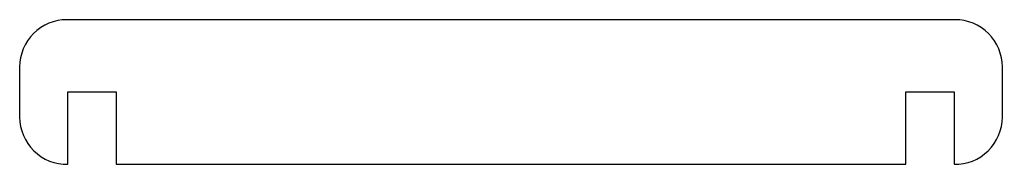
# Model space of a CAD drawing. Header units: millimetres. Extents: x -31.2 to 31.2, y -6.2 to 3.
import ezdxf

# ---------------------------------------------------------------- set-up
doc = ezdxf.new("R2010")
doc.units = ezdxf.units.MM
doc.layers.get('0').update_dxf_attribs({"linetype": 'CONTINUOUS'})

msp = doc.modelspace()

# ---------------------------------------------------------------- linework, layer by layer
msp.add_lwpolyline([(-28.115, -1.587), (-25.06, -1.587), (-25.06, -6.174), (25.06, -6.174), (25.06, -1.587), (28.115, -1.587), (28.115, -6.174, 0.420084), (31.175, -3.174), (31.175, -0.001, 0.414214), (28.175, 2.999), (-28.175, 2.999, 0.414214), (-31.175, -0.001), (-31.175, -3.174, 0.420084), (-28.115, -6.174)], format="xyb", close=True)

doc.saveas('drawing.dxf')
